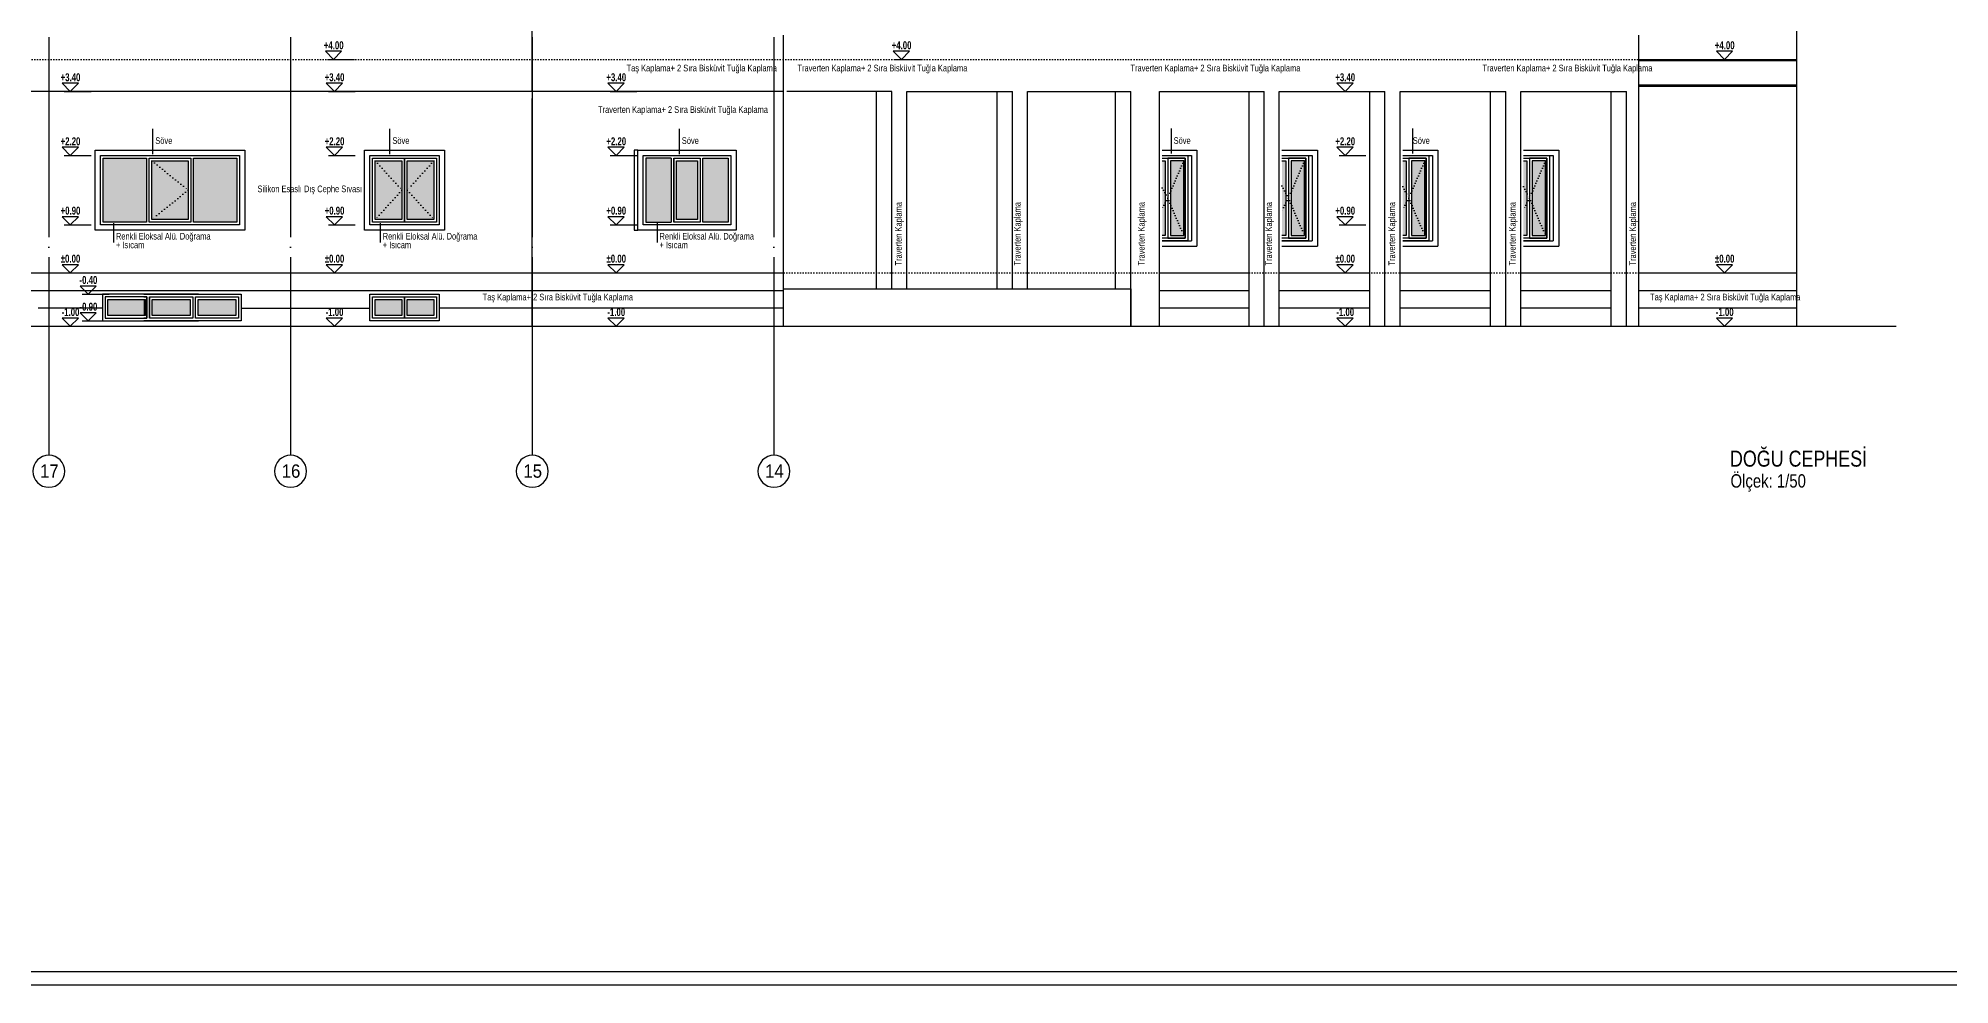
# Model space of a CAD drawing. Extents: x 460786 to 545292, y 30998 to 41694.
# Drawn here: x 524897 to 528479, y 37194 to 38968 of the extents above; entities that cross this region are included whole.
import ezdxf
from ezdxf.enums import TextEntityAlignment as Align

# ---------------------------------------------------------------- set-up
doc = ezdxf.new("R2010")
doc.units = 0
doc.header["$LTSCALE"] = 50
doc.header["$MEASUREMENT"] = 0
for name, pattern in [('DASHDOT', [5.5, 5, -0.25, 0, -0.25]), ('DASHED', [0.1, 0, -0.1]), ('DOT2', [0.125, 0, -0.125])]:
    doc.linetypes.add(name, pattern=pattern)
doc.layers.get('0').update_dxf_attribs({"linetype": 'CONTINUOUS'})
for name, color, linetype in [('A-Aks Balonu', 2, 'CONTINUOUS'), ('A-Aks Dikey', 12, 'DASHDOT'), ('A-Betonarme', 6, 'CONTINUOUS'), ('A-Cam', 160, 'CONTINUOUS'), ('A-Dash', 9, 'DASHED'), ('A-Duvar', 7, 'CONTINUOUS'), ('A-Gör 2', 40, 'CONTINUOUS'), ('A-Gör 3', 25, 'CONTINUOUS'), ('A-Kot', 3, 'CONTINUOUS'), ('A-Lejant', 23, 'CONTINUOUS'), ('A-Solid', 254, 'CONTINUOUS'), ('A-Yazı 1', 200, 'CONTINUOUS'), ('A-Yazı 2', 205, 'CONTINUOUS'), ('A-Yazı 3', 6, 'CONTINUOUS')]:
    doc.layers.add(name, color=color, linetype=linetype)
doc.styles.add('blkan', font='arial.ttf', dxfattribs={"width": 0.9, "height": 12.5})
doc.styles.get("Standard").update_dxf_attribs({"font": 'arial.ttf', "width": 0.9})
doc.styles.add('YAZI', font='arialbd.ttf', dxfattribs={"width": 0.9, "height": 150})

# ---------------------------------------------------------------- blocks, each defined once
blk = doc.blocks.new('aks')
blk.add_circle((-0.8, 38.6), 60)
at = {"width": 0.9}
blk.add_attdef('AKSNO', text='', height=50, dxfattribs=at).set_placement((-0.8, 38.6), align=Align.MIDDLE_CENTER)
blk = doc.blocks.new('kot-k')
for p, q in [((9.4, 0), (-32.7, 0)), ((-12.6, 12.6), (12.6, 12.6)), ((0, 0), (-12.6, 12.6)), ((0, 0), (12.6, 12.6))]:
    blk.add_line(p, q)
at = {"style": 'YAZI', "width": 0.7}
blk.add_attdef('KOT', text='', height=12.5, dxfattribs=at).set_placement((0, 22), align=Align.MIDDLE_CENTER)

msp = doc.modelspace()

# ---------------------------------------------------------------- hatches: boundary and pattern name
at = {"layer": 'A-Solid'}
h = msp.add_hatch(color=256, dxfattribs=at)
h.dxf.hatch_style = 1
h.paths.add_polyline_path([(525177.89, 38683.33), (525109.56, 38738.33), (525109.56, 38628.33)])
h.paths.add_polyline_path([(525177.89, 38683.33), (525109.56, 38628.33), (525177.89, 38628.33)], flags=17)
h.paths.add_polyline_path([(524271.89, 38683.33), (524203.56, 38738.33), (524203.56, 38628.33)])
h.paths.add_polyline_path([(524271.89, 38683.33), (524203.56, 38628.33), (524271.89, 38628.33)], flags=17)
h = msp.add_hatch(color=256, dxfattribs=at)
h.dxf.hatch_style = 1
h.paths.add_polyline_path([(525099.56, 38743.33), (525018.72, 38743.33), (525018.72, 38623.33), (525099.56, 38623.33)])
h.paths.add_polyline_path([(525109.56, 38628.33), (525177.89, 38683.33), (525109.56, 38738.33)])
h.paths.add_polyline_path([(525109.56, 38738.33), (525177.89, 38683.33), (525177.89, 38738.33)], flags=17)
h.paths.add_polyline_path([(525177.89, 38628.33), (525177.89, 38683.33), (525109.56, 38628.33)], flags=17)
h.paths.add_polyline_path([(525187.89, 38623.33), (525268.72, 38623.33), (525268.72, 38743.33), (525187.89, 38743.33)])
h = msp.add_hatch(color=256, dxfattribs=at)
h.dxf.hatch_style = 1
h.paths.add_polyline_path([(525528.37, 38628.33), (525578.37, 38628.33), (525578.37, 38738.33), (525528.37, 38738.33)])
h.paths.add_polyline_path([(525588.37, 38628.33), (525638.37, 38628.33), (525638.37, 38738.33), (525588.37, 38738.33)])
h = msp.add_hatch(color=256, dxfattribs=at)
h.dxf.hatch_style = 1
h.paths.add_polyline_path([(526082.93, 38743.33), (526035.81, 38743.33), (526035.81, 38623.33), (526082.93, 38623.33)])
h.paths.add_polyline_path([(526092.93, 38628.33), (526132.54, 38628.33), (526132.54, 38738.33), (526092.93, 38738.33)])
h.paths.add_polyline_path([(526189.66, 38743.33), (526142.54, 38743.33), (526142.54, 38623.33), (526189.66, 38623.33)])
h = msp.add_hatch(color=256, dxfattribs=at)
h.dxf.hatch_style = 1
h.paths.add_polyline_path([(527043.77, 38738.33), (527018.77, 38680), (527018.77, 38656.67), (527043.77, 38598.33)])
h.paths.add_polyline_path([(527043.77, 38738.33), (527018.77, 38738.33), (527018.77, 38680)], flags=17)
h.paths.add_polyline_path([(527018.77, 38656.67), (527018.77, 38598.33), (527043.77, 38598.33)], flags=17)
h.paths.add_polyline_path([(527003.39, 38687.79), (527003.39, 38648.88), (527008.77, 38658.96), (527008.77, 38677.7)])
h.paths.add_polyline_path([(527003.39, 38738.33), (527003.39, 38687.79), (527008.77, 38677.7), (527008.77, 38738.33)])
h.paths.add_polyline_path([(527003.39, 38648.88), (527003.39, 38598.33), (527008.77, 38598.33), (527008.77, 38658.96)])
h = msp.add_hatch(color=256, dxfattribs=at)
h.dxf.hatch_style = 1
h.paths.add_polyline_path([(527270.04, 38738.33), (527245.04, 38680), (527245.04, 38656.67), (527270.04, 38598.33)])
h.paths.add_polyline_path([(527270.04, 38738.33), (527245.04, 38738.33), (527245.04, 38680)], flags=17)
h.paths.add_polyline_path([(527245.04, 38656.67), (527245.04, 38598.33), (527270.04, 38598.33)], flags=17)
h.paths.add_polyline_path([(527227.89, 38738.33), (527227.89, 38691.1), (527235.04, 38677.7), (527235.04, 38738.33)])
h.paths.add_polyline_path([(527227.89, 38691.1), (527227.89, 38645.57), (527235.04, 38658.96), (527235.04, 38677.7)])
h.paths.add_polyline_path([(527227.89, 38645.57), (527227.89, 38598.33), (527235.04, 38598.33), (527235.04, 38658.96)])
h = msp.add_hatch(color=256, dxfattribs=at)
h.dxf.hatch_style = 1
h.paths.add_polyline_path([(527495.61, 38738.33), (527470.61, 38680), (527470.61, 38656.67), (527495.61, 38598.33)])
h.paths.add_polyline_path([(527495.61, 38738.33), (527470.61, 38738.33), (527470.61, 38680)], flags=17)
h.paths.add_polyline_path([(527470.61, 38656.67), (527470.61, 38598.33), (527495.61, 38598.33)], flags=17)
h.paths.add_polyline_path([(527454.17, 38738.33), (527454.17, 38689.77), (527460.61, 38677.7), (527460.61, 38738.33)])
h.paths.add_polyline_path([(527454.17, 38689.77), (527454.17, 38646.89), (527460.61, 38658.96), (527460.61, 38677.7)])
h.paths.add_polyline_path([(527454.17, 38646.89), (527454.17, 38598.33), (527460.61, 38598.33), (527460.61, 38658.96)])
h = msp.add_hatch(color=256, dxfattribs=at)
h.dxf.hatch_style = 1
h.paths.add_polyline_path([(527721.88, 38738.33), (527696.88, 38680), (527696.88, 38656.67), (527721.88, 38598.33)])
h.paths.add_polyline_path([(527721.88, 38738.33), (527696.88, 38738.33), (527696.88, 38680)], flags=17)
h.paths.add_polyline_path([(527696.88, 38656.67), (527696.88, 38598.33), (527721.88, 38598.33)], flags=17)
h.paths.add_polyline_path([(527680.44, 38738.33), (527680.44, 38689.77), (527686.88, 38677.7), (527686.88, 38738.33)])
h.paths.add_polyline_path([(527680.44, 38689.77), (527680.44, 38646.89), (527686.88, 38658.96), (527686.88, 38677.7)])
h.paths.add_polyline_path([(527680.44, 38646.89), (527680.44, 38598.33), (527686.88, 38598.33), (527686.88, 38658.96)])
h = msp.add_hatch(color=256, dxfattribs=at)
h.dxf.hatch_style = 1
h.paths.add_polyline_path([(525181.2, 38448.33), (525181.2, 38478.33), (525110.54, 38478.33), (525110.54, 38448.33)])
h.paths.add_polyline_path([(525267.37, 38448.33), (525267.37, 38478.33), (525196.2, 38478.33), (525196.2, 38448.33)])
h.paths.add_polyline_path([(525027.37, 38478.33), (525027.37, 38448.33), (525098.04, 38448.33), (525098.04, 38478.33)])
h = msp.add_hatch(color=256, dxfattribs=at)
h.dxf.hatch_style = 1
h.paths.add_polyline_path([(525578.37, 38478.33), (525528.37, 38478.33), (525528.37, 38448.33), (525578.37, 38448.33)])
h.paths.add_polyline_path([(525638.37, 38478.33), (525588.37, 38478.33), (525588.37, 38448.33), (525638.37, 38448.33)])

# ---------------------------------------------------------------- linework, layer by layer
at = {"layer": 'A-Aks Dikey', "ltscale": 1.5}
for p, q in [((524916.72, 40620.39), (524916.72, 38186.23)), ((525369.72, 40620.39), (525369.72, 38186.23)), ((525822.72, 40620.39), (525822.72, 38186.23)), ((526275.72, 40620.39), (526275.72, 38186.23))]:
    msp.add_line(p, q, dxfattribs=at)
at = {"layer": 'A-Betonarme'}
msp.add_line((518973.28, 38428.33), (528378.76, 38428.33), dxfattribs=at)
at = {"layer": 'A-Cam'}
for p, q in [((525099.56, 38743.33), (525099.56, 38623.33)), ((525187.89, 38623.33), (525187.89, 38743.33)), ((526082.93, 38743.33), (526082.93, 38623.33)), ((526087.93, 38743.33), (526087.93, 38623.33)), ((526137.54, 38743.33), (526137.54, 38623.33))]:
    msp.add_line(p, q, dxfattribs=at)
at = {"layer": 'A-Cam', "linetype": 'DOT2'}
for p, q in [((525109.56, 38738.33), (525177.89, 38683.33)), ((525528.37, 38738.33), (525578.37, 38683.33)), ((525638.37, 38738.33), (525588.37, 38683.33)), ((525177.89, 38683.33), (525109.56, 38628.33)), ((525578.37, 38683.33), (525528.37, 38628.33)), ((525588.37, 38683.33), (525638.37, 38628.33))]:
    msp.add_line(p, q, dxfattribs=at)
at = {"layer": 'A-Cam', "linetype": 'DASHED'}
for p, q in [((527043.77, 38738.33), (527013.77, 38668.33)), ((527270.04, 38738.33), (527240.04, 38668.33)), ((527495.61, 38738.33), (527465.61, 38668.33)), ((527721.88, 38738.33), (527691.88, 38668.33)), ((527003.39, 38687.79), (527013.77, 38668.33)), ((527013.77, 38668.33), (527003.39, 38648.88)), ((527013.77, 38668.33), (527043.77, 38598.33)), ((527227.89, 38691.1), (527240.04, 38668.33)), ((527240.04, 38668.33), (527227.89, 38645.57)), ((527240.04, 38668.33), (527270.04, 38598.33)), ((527454.17, 38689.77), (527465.61, 38668.33)), ((527465.61, 38668.33), (527454.17, 38646.89)), ((527465.61, 38668.33), (527495.61, 38598.33)), ((527465.61, 38668.33), (527495.61, 38598.33)), ((527680.44, 38689.77), (527691.88, 38668.33)), ((527691.88, 38668.33), (527680.44, 38646.89)), ((527691.88, 38668.33), (527721.88, 38598.33)), ((527691.88, 38668.33), (527721.88, 38598.33))]:
    msp.add_line(p, q, dxfattribs=at)
at = {"layer": 'A-Cam'}
for points in [[(525099.56, 38623.33), (525018.72, 38623.33), (525018.72, 38743.33), (525099.56, 38743.33)], [(525104.56, 38743.33), (525182.89, 38743.33)], [(525187.89, 38743.33), (525268.72, 38743.33), (525268.72, 38623.33), (525187.89, 38623.33)], [(525583.37, 38623.33), (525523.37, 38623.33), (525523.37, 38743.33), (525583.37, 38743.33), (525583.37, 38623.33)], [(525583.37, 38743.33), (525643.37, 38743.33), (525643.37, 38623.33), (525583.37, 38623.33), (525583.37, 38743.33)], [(526082.93, 38743.33), (526035.81, 38743.33), (526035.81, 38623.33), (526082.93, 38623.33)], [(526142.54, 38743.33), (526189.66, 38743.33), (526189.66, 38623.33), (526142.54, 38623.33), (526142.54, 38743.33)], [(527003.39, 38738.33), (527008.77, 38738.33), (527008.77, 38598.33), (527003.39, 38598.33)], [(527227.89, 38738.33), (527235.04, 38738.33), (527235.04, 38598.33), (527227.89, 38598.33)], [(527454.17, 38738.33), (527460.61, 38738.33), (527460.61, 38598.33), (527454.17, 38598.33)], [(527680.44, 38738.33), (527686.88, 38738.33), (527686.88, 38598.33), (527680.44, 38598.33)], [(525100.54, 38483.33), (525022.37, 38483.33), (525022.37, 38443.33), (525100.54, 38443.33), (525100.54, 38483.33)], [(525094.7, 38483.33), (525100.54, 38483.33), (525100.54, 38443.33)], [(525105.54, 38483.33), (525186.2, 38483.33)], [(525191.2, 38483.33), (525272.37, 38483.33), (525272.37, 38443.33), (525191.2, 38443.33), (525191.2, 38483.33)], [(525583.37, 38443.33), (525523.37, 38443.33), (525523.37, 38483.33), (525583.37, 38483.33), (525583.37, 38443.33)], [(525583.37, 38483.33), (525643.37, 38483.33), (525643.37, 38443.33), (525583.37, 38443.33), (525583.37, 38483.33)], [(525100.54, 38443.33), (525094.7, 38443.33)]]:
    msp.add_lwpolyline(points, dxfattribs=at)
for points in [[(525104.56, 38743.33), (525182.89, 38743.33), (525182.89, 38623.33), (525104.56, 38623.33)], [(525109.56, 38738.33), (525177.89, 38738.33), (525177.89, 38628.33), (525109.56, 38628.33)], [(526087.93, 38743.33), (526137.54, 38743.33), (526137.54, 38623.33), (526087.93, 38623.33)], [(527018.77, 38598.33), (527043.77, 38598.33), (527043.77, 38738.33), (527018.77, 38738.33)], [(527245.04, 38598.33), (527270.04, 38598.33), (527270.04, 38738.33), (527245.04, 38738.33)], [(527470.61, 38598.33), (527495.61, 38598.33), (527495.61, 38738.33), (527470.61, 38738.33)], [(527470.61, 38598.33), (527495.61, 38598.33), (527495.61, 38738.33), (527470.61, 38738.33)], [(527696.88, 38598.33), (527721.88, 38598.33), (527721.88, 38738.33), (527696.88, 38738.33)], [(527696.88, 38598.33), (527721.88, 38598.33), (527721.88, 38738.33), (527696.88, 38738.33)], [(525105.54, 38483.33), (525186.2, 38483.33), (525186.2, 38443.33), (525105.54, 38443.33)]]:
    msp.add_lwpolyline(points, close=True, dxfattribs=at)
at = {"layer": 'A-Dash'}
for p, q in [((519219, 38928.33), (528193.04, 38928.33)), ((519924.72, 38528.33), (528193.04, 38528.33))]:
    msp.add_line(p, q, dxfattribs=at)
at = {"layer": 'A-Duvar'}
msp.add_line((525105.54, 38483.33), (525105.54, 38443.33), dxfattribs=at)
msp.add_lwpolyline([(525186.2, 38443.33), (525105.54, 38443.33)], dxfattribs=at)
at = {"layer": 'A-Gör 2'}
for p, q in [((528193.04, 38428.33), (528193.04, 40268.33)), ((528193.04, 38428.33), (528193.04, 40078.33)), ((525822.72, 38868.33), (525822.72, 39028.33)), ((526293.75, 38428.33), (526293.75, 38973.33)), ((527896.77, 38428.33), (527896.77, 38973.33)), ((526293.75, 38868.33), (523582.96, 38868.33)), ((525822.72, 38428.33), (525822.72, 38854.71)), ((526496.34, 38868.33), (526299.75, 38868.33)), ((526468.06, 38498.33), (526468.06, 38868.33)), ((526468.06, 38528.33), (526468.06, 38868.33)), ((526496.34, 38498.33), (526496.34, 38868.33)), ((526524.63, 38498.33), (526524.63, 38868.33)), ((526524.63, 38868.33), (526722.62, 38868.33)), ((526694.33, 38498.33), (526694.33, 38868.33)), ((526722.62, 38498.33), (526722.62, 38868.33)), ((526750.9, 38498.33), (526750.9, 38868.33)), ((526750.9, 38868.33), (526944.29, 38868.33)), ((526916.01, 38498.33), (526916.01, 38868.33)), ((526944.29, 38428.33), (526944.29, 38868.33)), ((526998.39, 38428.33), (526998.39, 38868.33)), ((526998.39, 38868.33), (527194.61, 38868.33)), ((527166.32, 38428.33), (527166.32, 38868.33)), ((527194.61, 38428.33), (527194.61, 38868.33)), ((527222.89, 38428.33), (527222.89, 38868.33)), ((527222.89, 38868.33), (527420.88, 38868.33)), ((527392.6, 38428.33), (527392.6, 38868.33)), ((527420.88, 38428.33), (527420.88, 38868.33)), ((527449.17, 38428.33), (527449.17, 38868.33)), ((527449.17, 38868.33), (527647.16, 38868.33)), ((527618.87, 38428.33), (527618.87, 38868.33)), ((527647.16, 38428.33), (527647.16, 38868.33)), ((527675.44, 38428.33), (527675.44, 38868.33)), ((527675.44, 38868.33), (527873.43, 38868.33)), ((527845.15, 38428.33), (527845.15, 38868.33)), ((527873.43, 38428.33), (527873.43, 38868.33)), ((526020.81, 38758.33), (526013.81, 38758.33)), ((526013.81, 38758.33), (526013.81, 38608.33)), ((527003.39, 38748.33), (527058.34, 38748.33)), ((527003.39, 38748.33), (527051.27, 38748.33)), ((527013.77, 38743.33), (527013.77, 38593.33)), ((527013.77, 38743.33), (527013.77, 38593.33)), ((527051.27, 38748.33), (527051.27, 38588.33)), ((527058.34, 38748.33), (527058.34, 38588.33)), ((527227.89, 38748.33), (527284.61, 38748.33)), ((527227.89, 38748.33), (527277.54, 38748.33)), ((527240.04, 38743.33), (527240.04, 38593.33)), ((527240.04, 38743.33), (527240.04, 38593.33)), ((527277.54, 38748.33), (527277.54, 38588.33)), ((527284.61, 38748.33), (527284.61, 38588.33)), ((527454.17, 38748.33), (527510.18, 38748.33)), ((527454.17, 38748.33), (527503.11, 38748.33)), ((527465.61, 38743.33), (527465.61, 38593.33)), ((527465.61, 38743.33), (527465.61, 38593.33)), ((527503.11, 38748.33), (527503.11, 38588.33)), ((527510.18, 38748.33), (527510.18, 38588.33)), ((527680.44, 38748.33), (527736.45, 38748.33)), ((527680.44, 38748.33), (527729.38, 38748.33)), ((527691.88, 38743.33), (527691.88, 38593.33)), ((527691.88, 38743.33), (527691.88, 38593.33)), ((527729.38, 38748.33), (527729.38, 38588.33)), ((527736.45, 38748.33), (527736.45, 38588.33)), ((526013.81, 38608.33), (526020.81, 38608.33)), ((527003.39, 38588.33), (527058.34, 38588.33)), ((527051.27, 38588.33), (527003.39, 38588.33)), ((527227.89, 38588.33), (527284.61, 38588.33)), ((527277.54, 38588.33), (527227.89, 38588.33)), ((527454.17, 38588.33), (527510.18, 38588.33)), ((527503.11, 38588.33), (527454.17, 38588.33)), ((527680.44, 38588.33), (527736.45, 38588.33)), ((527729.38, 38588.33), (527680.44, 38588.33)), ((526293.75, 38498.33), (526944.29, 38498.33)), ((526944.29, 38498.33), (526944.29, 38428.33))]:
    msp.add_line(p, q, dxfattribs=at)
for points in [[(525003.72, 38758.33), (525283.72, 38758.33), (525283.72, 38608.33), (525003.72, 38608.33)], [(525013.72, 38748.33), (525273.72, 38748.33), (525273.72, 38618.33), (525013.72, 38618.33)], [(525508.37, 38758.33), (525658.37, 38758.33), (525658.37, 38608.33), (525508.37, 38608.33)], [(525518.37, 38748.33), (525648.37, 38748.33), (525648.37, 38618.33), (525518.37, 38618.33)], [(526020.81, 38758.33), (526204.66, 38758.33), (526204.66, 38608.33), (526020.81, 38608.33)], [(526030.81, 38748.33), (526194.66, 38748.33), (526194.66, 38618.33), (526030.81, 38618.33)], [(527013.77, 38593.33), (527046.27, 38593.33), (527046.27, 38743.33), (527013.77, 38743.33)], [(527240.04, 38593.33), (527272.54, 38593.33), (527272.54, 38743.33), (527240.04, 38743.33)], [(527465.61, 38593.33), (527498.11, 38593.33), (527498.11, 38743.33), (527465.61, 38743.33)], [(527691.88, 38593.33), (527724.38, 38593.33), (527724.38, 38743.33), (527691.88, 38743.33)], [(525518.37, 38488.33), (525648.37, 38488.33), (525648.37, 38438.33), (525518.37, 38438.33)]]:
    msp.add_lwpolyline(points, close=True, dxfattribs=at)
for points in [[(527003.39, 38743.33), (527013.77, 38743.33), (527013.77, 38593.33), (527003.39, 38593.33)], [(527003.39, 38743.33), (527013.77, 38743.33)], [(527013.77, 38743.33), (527046.27, 38743.33), (527046.27, 38593.33), (527013.77, 38593.33)], [(527227.89, 38743.33), (527240.04, 38743.33), (527240.04, 38593.33), (527227.89, 38593.33)], [(527227.89, 38743.33), (527240.04, 38743.33)], [(527240.04, 38743.33), (527272.54, 38743.33), (527272.54, 38593.33), (527240.04, 38593.33)], [(527454.17, 38743.33), (527465.61, 38743.33), (527465.61, 38593.33), (527454.17, 38593.33)], [(527454.17, 38743.33), (527465.61, 38743.33)], [(527465.61, 38743.33), (527498.11, 38743.33), (527498.11, 38593.33), (527465.61, 38593.33)], [(527680.44, 38743.33), (527691.88, 38743.33), (527691.88, 38593.33), (527680.44, 38593.33)], [(527680.44, 38743.33), (527691.88, 38743.33)], [(527691.88, 38743.33), (527724.38, 38743.33), (527724.38, 38593.33), (527691.88, 38593.33)], [(527013.77, 38593.33), (527003.39, 38593.33)], [(527240.04, 38593.33), (527227.89, 38593.33)], [(527465.61, 38593.33), (527454.17, 38593.33)], [(527691.88, 38593.33), (527680.44, 38593.33)], [(525197.04, 38488.33), (525017.37, 38488.33), (525017.37, 38438.33), (525197.04, 38438.33)], [(525197.04, 38488.33), (525017.37, 38488.33), (525017.37, 38438.33), (525197.04, 38438.33)], [(525094.7, 38488.33), (525277.37, 38488.33), (525277.37, 38438.33), (525094.7, 38438.33)], [(525094.7, 38488.33), (525277.37, 38488.33), (525277.37, 38438.33), (525094.7, 38438.33)]]:
    msp.add_lwpolyline(points, dxfattribs=at)
at = {"layer": 'A-Gör 3'}
for p, q in [((527896.77, 38928.33), (528193.04, 38928.33)), ((527896.77, 38926.33), (528193.04, 38926.33)), ((527896.77, 38880.33), (528193.04, 38880.33)), ((527896.77, 38878.33), (528193.04, 38878.33)), ((527003.39, 38758.33), (527068.34, 38758.33)), ((527051.27, 38748.33), (527051.27, 38588.33)), ((527068.34, 38758.33), (527068.34, 38578.33)), ((527227.89, 38758.33), (527294.61, 38758.33)), ((527277.54, 38748.33), (527277.54, 38588.33)), ((527294.61, 38758.33), (527294.61, 38578.33)), ((527454.17, 38758.33), (527520.18, 38758.33)), ((527503.11, 38748.33), (527503.11, 38588.33)), ((527520.18, 38758.33), (527520.18, 38578.33)), ((527680.44, 38758.33), (527746.45, 38758.33)), ((527729.38, 38748.33), (527729.38, 38588.33)), ((527746.45, 38758.33), (527746.45, 38578.33)), ((527003.39, 38578.33), (527068.34, 38578.33)), ((527227.89, 38578.33), (527294.61, 38578.33)), ((527454.17, 38578.33), (527520.18, 38578.33)), ((527680.44, 38578.33), (527746.45, 38578.33)), ((521569.72, 38528.33), (526293.75, 38528.33)), ((526998.39, 38528.33), (527166.32, 38528.33)), ((527222.89, 38528.33), (527392.6, 38528.33)), ((527449.17, 38528.33), (527618.87, 38528.33)), ((527675.44, 38528.33), (527845.15, 38528.33)), ((527896.77, 38528.33), (528193.04, 38528.33)), ((521569.72, 38495), (526293.75, 38495)), ((525186.2, 38483.33), (525186.2, 38443.33)), ((526998.39, 38495), (527166.32, 38495)), ((527222.89, 38495), (527392.6, 38495)), ((527449.17, 38495), (527618.87, 38495)), ((527675.44, 38495), (527845.15, 38495)), ((527896.77, 38495), (528193.04, 38495)), ((525017.37, 38461.67), (524896.72, 38461.67)), ((525277.37, 38461.67), (525518.37, 38461.67)), ((526293.75, 38461.67), (525648.37, 38461.67)), ((527166.32, 38461.67), (526998.39, 38461.67)), ((527392.6, 38461.67), (527222.89, 38461.67)), ((527618.87, 38461.67), (527449.17, 38461.67)), ((527845.15, 38461.67), (527675.44, 38461.67)), ((528193.04, 38461.67), (527896.77, 38461.67))]:
    msp.add_line(p, q, dxfattribs=at)
for points in [[(525109.56, 38738.33), (525177.89, 38738.33), (525177.89, 38628.33), (525109.56, 38628.33)], [(525578.37, 38628.33), (525528.37, 38628.33), (525528.37, 38738.33), (525578.37, 38738.33)], [(525588.37, 38738.33), (525638.37, 38738.33), (525638.37, 38628.33), (525588.37, 38628.33)], [(526092.93, 38738.33), (526132.54, 38738.33), (526132.54, 38628.33), (526092.93, 38628.33)], [(525027.37, 38478.33), (525098.04, 38478.33), (525098.04, 38448.33), (525027.37, 38448.33)], [(525110.54, 38478.33), (525181.2, 38478.33), (525181.2, 38448.33), (525110.54, 38448.33)], [(525196.2, 38478.33), (525267.37, 38478.33), (525267.37, 38448.33), (525196.2, 38448.33)], [(525578.37, 38448.33), (525528.37, 38448.33), (525528.37, 38478.33), (525578.37, 38478.33)], [(525588.37, 38478.33), (525638.37, 38478.33), (525638.37, 38448.33), (525588.37, 38448.33)]]:
    msp.add_lwpolyline(points, close=True, dxfattribs=at)
msp.add_lwpolyline([(525094.7, 38478.33), (525095.54, 38478.33), (525095.54, 38448.33), (525094.7, 38448.33)], dxfattribs=at)
at = {"layer": 'A-Lejant'}
msp.add_lwpolyline([(460786.15, 41693.81), (460786.15, 37193.81), (545291.84, 37193.81), (545291.84, 41693.81), (460786.15, 41693.81)], dxfattribs=at)
msp.add_lwpolyline([(460811.15, 41668.81), (460811.15, 37218.81), (545266.84, 37218.81), (545266.84, 41668.81)], close=True, dxfattribs=at)
at = {"layer": 'A-Solid'}
for p, q in [((527046.27, 38743.33), (527013.77, 38743.33)), ((527013.77, 38743.33), (527013.77, 38743.33)), ((527272.54, 38743.33), (527240.04, 38743.33)), ((527240.04, 38743.33), (527240.04, 38743.33)), ((527498.11, 38743.33), (527465.61, 38743.33)), ((527465.61, 38743.33), (527465.61, 38743.33)), ((527724.38, 38743.33), (527691.88, 38743.33)), ((527691.88, 38743.33), (527691.88, 38743.33))]:
    msp.add_line(p, q, dxfattribs=at)
msp.add_lwpolyline([(525182.89, 38623.33), (525104.56, 38623.33)], dxfattribs=at)
at = {"layer": 'A-Yazı 2'}
for p, q in [((525110.84, 38798.19), (525110.84, 38750.9)), ((525555.21, 38798.19), (525555.21, 38750.9)), ((526097.71, 38798.19), (526097.71, 38750.9)), ((527019.86, 38798.86), (527019.86, 38751.57)), ((527472.66, 38798.86), (527472.66, 38751.57)), ((525038.42, 38585.24), (525038.42, 38621.12)), ((525538.46, 38585.24), (525538.46, 38621.12)), ((526057.13, 38585.24), (526057.13, 38621.12))]:
    msp.add_line(p, q, dxfattribs=at)

# ---------------------------------------------------------------- block references
at = {"layer": 'A-Aks Balonu'}
ref = msp.add_blockref('aks', (524916.31, 38136.91), dxfattribs=dict(at, xscale=-0.5, yscale=0.5, zscale=0.5))
ref.add_attrib('AKSNO', '17', dxfattribs={"layer": '0', "height": 25, "width": 0.9}).set_placement((524917.53, 38156.65), align=Align.MIDDLE_CENTER)
ref = msp.add_blockref('aks', (525369.31, 38136.91), dxfattribs=dict(at, xscale=-0.5, yscale=0.5, zscale=0.5))
ref.add_attrib('AKSNO', '16', dxfattribs={"layer": '0', "height": 25, "width": 0.9}).set_placement((525370.53, 38156.65), align=Align.MIDDLE_CENTER)
ref = msp.add_blockref('aks', (525822.31, 38136.91), dxfattribs=dict(at, xscale=-0.5, yscale=0.5, zscale=0.5))
ref.add_attrib('AKSNO', '15', dxfattribs={"layer": '0', "height": 25, "width": 0.9}).set_placement((525823.53, 38156.65), align=Align.MIDDLE_CENTER)
ref = msp.add_blockref('aks', (526275.31, 38136.91), dxfattribs=dict(at, xscale=-0.5, yscale=0.5, zscale=0.5))
ref.add_attrib('AKSNO', '14', dxfattribs={"layer": '0', "height": 25, "width": 0.9}).set_placement((526276.53, 38156.65), align=Align.MIDDLE_CENTER)
at = {"layer": 'A-Kot'}
ref = msp.add_blockref('kot-k', (525450.14, 38928.33), dxfattribs=dict(at, xscale=-1.200000000186265, yscale=1.200000000186265, zscale=1.200000000186265))
ref.add_attrib('KOT', '+4.00', dxfattribs={"layer": '0', "height": 15, "style": 'YAZI', "width": 0.7}).set_placement((525450.52, 38954.73), align=Align.MIDDLE_CENTER)
ref = msp.add_blockref('kot-k', (526514.5, 38928.33), dxfattribs=dict(at, xscale=-1.200000000186265, yscale=1.200000000186265, zscale=1.200000000186265))
ref.add_attrib('KOT', '+4.00', dxfattribs={"layer": '0', "height": 15, "style": 'YAZI', "width": 0.7}).set_placement((526514.88, 38954.73), align=Align.MIDDLE_CENTER)
ref = msp.add_blockref('kot-k', (528057.27, 38928.33), dxfattribs=dict(at, xscale=-1.200000000186265, yscale=1.200000000186265, zscale=1.200000000186265))
ref.add_attrib('KOT', '+4.00', dxfattribs={"layer": '0', "height": 15, "style": 'YAZI', "width": 0.7}).set_placement((528057.65, 38954.73), align=Align.MIDDLE_CENTER)
ref = msp.add_blockref('kot-k', (524956.85, 38868.33), dxfattribs=dict(at, xscale=-1.200000000186265, yscale=1.200000000186265, zscale=1.200000000186265))
ref.add_attrib('KOT', '+3.40', dxfattribs={"layer": '0', "height": 15, "style": 'YAZI', "width": 0.7}).set_placement((524957.23, 38894.73), align=Align.MIDDLE_CENTER)
ref = msp.add_blockref('kot-k', (525451.74, 38868.33), dxfattribs=dict(at, xscale=-1.200000000186265, yscale=1.200000000186265, zscale=1.200000000186265))
ref.add_attrib('KOT', '+3.40', dxfattribs={"layer": '0', "height": 15, "style": 'YAZI', "width": 0.7}).set_placement((525452.12, 38894.73), align=Align.MIDDLE_CENTER)
ref = msp.add_blockref('kot-k', (525979.74, 38868.33), dxfattribs=dict(at, xscale=-1.200000000186265, yscale=1.200000000186265, zscale=1.200000000186265))
ref.add_attrib('KOT', '+3.40', dxfattribs={"layer": '0', "height": 15, "style": 'YAZI', "width": 0.7}).set_placement((525980.12, 38894.73), align=Align.MIDDLE_CENTER)
ref = msp.add_blockref('kot-k', (527346.03, 38868.33), dxfattribs=dict(at, xscale=-1.200000000186265, yscale=1.200000000186265, zscale=1.200000000186265))
ref.add_attrib('KOT', '+3.40', dxfattribs={"layer": '0', "height": 15, "style": 'YAZI', "width": 0.7}).set_placement((527346.41, 38894.73), align=Align.MIDDLE_CENTER)
ref = msp.add_blockref('kot-k', (524956.85, 38748.33), dxfattribs=dict(at, xscale=-1.200000000186265, yscale=1.200000000186265, zscale=1.200000000186265))
ref.add_attrib('KOT', '+2.20', dxfattribs={"layer": '0', "height": 15, "style": 'YAZI', "width": 0.7}).set_placement((524957.23, 38774.73), align=Align.MIDDLE_CENTER)
ref = msp.add_blockref('kot-k', (525451.74, 38748.33), dxfattribs=dict(at, xscale=-1.200000000186265, yscale=1.200000000186265, zscale=1.200000000186265))
ref.add_attrib('KOT', '+2.20', dxfattribs={"layer": '0', "height": 15, "style": 'YAZI', "width": 0.7}).set_placement((525452.12, 38774.73), align=Align.MIDDLE_CENTER)
ref = msp.add_blockref('kot-k', (525979.74, 38748.33), dxfattribs=dict(at, xscale=-1.200000000186265, yscale=1.200000000186265, zscale=1.200000000186265))
ref.add_attrib('KOT', '+2.20', dxfattribs={"layer": '0', "height": 15, "style": 'YAZI', "width": 0.7}).set_placement((525980.12, 38774.73), align=Align.MIDDLE_CENTER)
ref = msp.add_blockref('kot-k', (527346.03, 38748.33), dxfattribs=dict(at, xscale=-1.200000000186265, yscale=1.200000000186265, zscale=1.200000000186265))
ref.add_attrib('KOT', '+2.20', dxfattribs={"layer": '0', "height": 15, "style": 'YAZI', "width": 0.7}).set_placement((527346.41, 38774.73), align=Align.MIDDLE_CENTER)
ref = msp.add_blockref('kot-k', (524956.85, 38618.33), dxfattribs=dict(at, xscale=-1.200000000186265, yscale=1.200000000186265, zscale=1.200000000186265))
ref.add_attrib('KOT', '+0.90', dxfattribs={"layer": '0', "height": 15, "style": 'YAZI', "width": 0.7}).set_placement((524957.23, 38644.73), align=Align.MIDDLE_CENTER)
ref = msp.add_blockref('kot-k', (525451.74, 38618.33), dxfattribs=dict(at, xscale=-1.200000000186265, yscale=1.200000000186265, zscale=1.200000000186265))
ref.add_attrib('KOT', '+0.90', dxfattribs={"layer": '0', "height": 15, "style": 'YAZI', "width": 0.7}).set_placement((525452.12, 38644.73), align=Align.MIDDLE_CENTER)
ref = msp.add_blockref('kot-k', (525979.74, 38618.33), dxfattribs=dict(at, xscale=-1.200000000186265, yscale=1.200000000186265, zscale=1.200000000186265))
ref.add_attrib('KOT', '+0.90', dxfattribs={"layer": '0', "height": 15, "style": 'YAZI', "width": 0.7}).set_placement((525980.12, 38644.73), align=Align.MIDDLE_CENTER)
ref = msp.add_blockref('kot-k', (527346.03, 38618.33), dxfattribs=dict(at, xscale=-1.200000000186265, yscale=1.200000000186265, zscale=1.200000000186265))
ref.add_attrib('KOT', '+0.90', dxfattribs={"layer": '0', "height": 15, "style": 'YAZI', "width": 0.7}).set_placement((527346.41, 38644.73), align=Align.MIDDLE_CENTER)
ref = msp.add_blockref('kot-k', (524956.85, 38528.33), dxfattribs=dict(at, xscale=-1.200000000186265, yscale=1.200000000186265, zscale=1.200000000186265))
ref.add_attrib('KOT', '%%p0.00', dxfattribs={"layer": '0', "height": 15, "style": 'YAZI', "width": 0.7}).set_placement((524957.23, 38554.73), align=Align.MIDDLE_CENTER)
ref = msp.add_blockref('kot-k', (525451.74, 38528.33), dxfattribs=dict(at, xscale=-1.200000000186265, yscale=1.200000000186265, zscale=1.200000000186265))
ref.add_attrib('KOT', '%%p0.00', dxfattribs={"layer": '0', "height": 15, "style": 'YAZI', "width": 0.7}).set_placement((525452.12, 38554.73), align=Align.MIDDLE_CENTER)
ref = msp.add_blockref('kot-k', (525979.74, 38528.33), dxfattribs=dict(at, xscale=-1.200000000186265, yscale=1.200000000186265, zscale=1.200000000186265))
ref.add_attrib('KOT', '%%p0.00', dxfattribs={"layer": '0', "height": 15, "style": 'YAZI', "width": 0.7}).set_placement((525980.12, 38554.73), align=Align.MIDDLE_CENTER)
ref = msp.add_blockref('kot-k', (527346.03, 38528.33), dxfattribs=dict(at, xscale=-1.200000000186265, yscale=1.200000000186265, zscale=1.200000000186265))
ref.add_attrib('KOT', '%%p0.00', dxfattribs={"layer": '0', "height": 15, "style": 'YAZI', "width": 0.7}).set_placement((527346.41, 38554.73), align=Align.MIDDLE_CENTER)
ref = msp.add_blockref('kot-k', (528057.27, 38528.33), dxfattribs=dict(at, xscale=-1.200000000186265, yscale=1.200000000186265, zscale=1.200000000186265))
ref.add_attrib('KOT', '%%p0.00', dxfattribs={"layer": '0', "height": 15, "style": 'YAZI', "width": 0.7}).set_placement((528057.65, 38554.73), align=Align.MIDDLE_CENTER)
ref = msp.add_blockref('kot-k', (524990.45, 38488.33), dxfattribs=dict(at, xscale=-1.200000000186265, yscale=1.200000000186265, zscale=1.200000000186265))
ref.add_attrib('KOT', '-0.40', dxfattribs={"layer": '0', "height": 15, "style": 'YAZI', "width": 0.7}).set_placement((524990.83, 38514.73), align=Align.MIDDLE_CENTER)
ref = msp.add_blockref('kot-k', (524956.85, 38428.33), dxfattribs=dict(at, xscale=-1.200000000186265, yscale=1.200000000186265, zscale=1.200000000186265))
ref.add_attrib('KOT', '-1.00', dxfattribs={"layer": '0', "height": 15, "style": 'YAZI', "width": 0.7}).set_placement((524957.23, 38454.73), align=Align.MIDDLE_CENTER)
ref = msp.add_blockref('kot-k', (524990.45, 38438.33), dxfattribs=dict(at, xscale=-1.200000000186265, yscale=1.200000000186265, zscale=1.200000000186265))
ref.add_attrib('KOT', '-0.90', dxfattribs={"layer": '0', "height": 15, "style": 'YAZI', "width": 0.7}).set_placement((524990.83, 38464.73), align=Align.MIDDLE_CENTER)
ref = msp.add_blockref('kot-k', (525451.74, 38428.33), dxfattribs=dict(at, xscale=-1.200000000186265, yscale=1.200000000186265, zscale=1.200000000186265))
ref.add_attrib('KOT', '-1.00', dxfattribs={"layer": '0', "height": 15, "style": 'YAZI', "width": 0.7}).set_placement((525452.12, 38454.73), align=Align.MIDDLE_CENTER)
ref = msp.add_blockref('kot-k', (525979.74, 38428.33), dxfattribs=dict(at, xscale=-1.200000000186265, yscale=1.200000000186265, zscale=1.200000000186265))
ref.add_attrib('KOT', '-1.00', dxfattribs={"layer": '0', "height": 15, "style": 'YAZI', "width": 0.7}).set_placement((525980.12, 38454.73), align=Align.MIDDLE_CENTER)
ref = msp.add_blockref('kot-k', (527346.03, 38428.33), dxfattribs=dict(at, xscale=-1.200000000186265, yscale=1.200000000186265, zscale=1.200000000186265))
ref.add_attrib('KOT', '-1.00', dxfattribs={"layer": '0', "height": 15, "style": 'YAZI', "width": 0.7}).set_placement((527346.41, 38454.73), align=Align.MIDDLE_CENTER)
ref = msp.add_blockref('kot-k', (528057.27, 38428.33), dxfattribs=dict(at, xscale=-1.200000000186265, yscale=1.200000000186265, zscale=1.200000000186265))
ref.add_attrib('KOT', '-1.00', dxfattribs={"layer": '0', "height": 15, "style": 'YAZI', "width": 0.7}).set_placement((528057.65, 38454.73), align=Align.MIDDLE_CENTER)

# ---------------------------------------------------------------- texts
at = {"layer": 'A-Yazı 1', "style": 'blkan', "width": 0.7}
for s, p in [('Taş Kaplama+ 2 Sıra Bisküvit Tuğla Kaplama', (525999.49, 38905.75)), ('Traverten Kaplama+ 2 Sıra Bisküvit Tuğla Kaplama', (526319.72, 38905.75)), ('Traverten Kaplama+ 2 Sıra Bisküvit Tuğla Kaplama', (526943.95, 38905.75)), ('Traverten Kaplama+ 2 Sıra Bisküvit Tuğla Kaplama', (527603.75, 38905.75)), ('Traverten Kaplama+ 2 Sıra Bisküvit Tuğla Kaplama', (525945.97, 38827.96)), ('Silikon Esaslı Dış Cephe Sıvası', (525307.66, 38679.31)), ('Taş Kaplama+ 2 Sıra Bisküvit Tuğla Kaplama', (525729.71, 38476.51)), ('Taş Kaplama+ 2 Sıra Bisküvit Tuğla Kaplama', (527917.77, 38476.51))]:
    msp.add_text(s, height=12.5, dxfattribs=at).set_placement(p)
for p in [(526515.35, 38541.92), (526738.15, 38541.92), (526970.49, 38541.92), (527209.21, 38541.92), (527439.97, 38541.92), (527665.95, 38541.92), (527891.42, 38541.92)]:
    msp.add_text('Traverten Kaplama', height=12.5, rotation=90, dxfattribs=at).set_placement(p)
at = {"layer": 'A-Yazı 2', "style": 'blkan', "width": 0.7}
for s, p in [('Söve', (525116.16, 38769.79)), ('Söve', (525560.52, 38769.79)), ('Söve', (526103.02, 38769.79)), ('Söve', (527024.76, 38769.87)), ('Söve', (527473.03, 38769.87)), ('+ Isıcam', (525042.4, 38574.33)), ('Renkli Eloksal Alü. Doğrama', (525042.4, 38590.56)), ('+ Isıcam', (525542.43, 38574.33)), ('Renkli Eloksal Alü. Doğrama', (525542.43, 38590.56)), ('+ Isıcam', (526061.11, 38574.33)), ('Renkli Eloksal Alü. Doğrama', (526061.11, 38590.56))]:
    msp.add_text(s, height=12.5, dxfattribs=at).set_placement(p)
at = {"layer": 'A-Yazı 3', "style": 'blkan', "width": 0.8}
for s, height, p in [('DOĞU CEPHESİ', 30, (528067.47, 38164.92)), ('Ölçek: 1/50', 25, (528068.52, 38125.7))]:
    msp.add_text(s, height=height, dxfattribs=at).set_placement(p)

doc.saveas('drawing.dxf')
